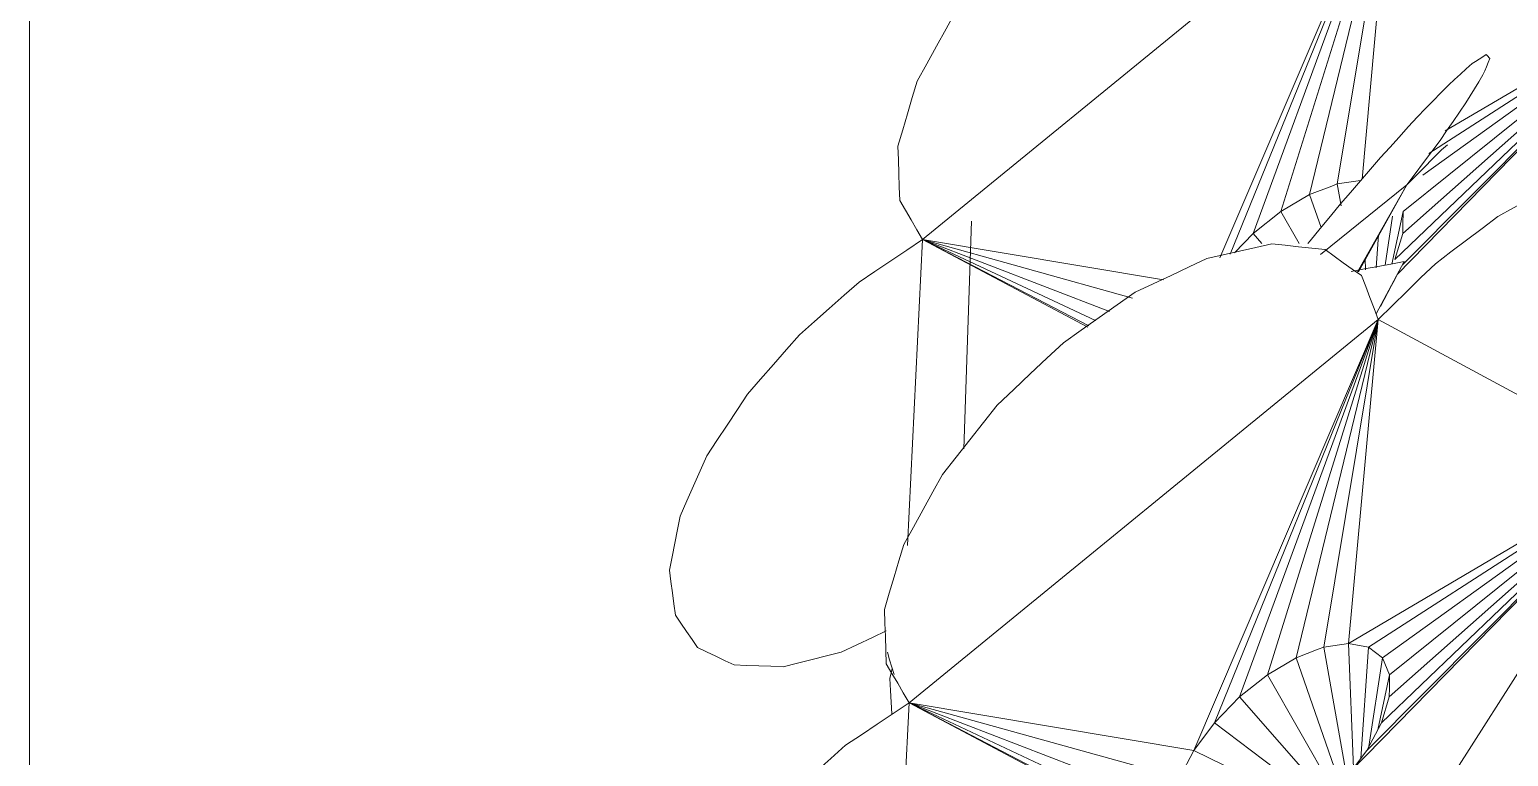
# Model space of a CAD drawing. Header units: metres. Extents: x 10.2 to 20.8, y -0.2 to 6.6.
# Drawn here: x 17.635 to 17.7481, y 1.5814 to 1.6369 of the extents above; entities that cross this region are included whole.
import ezdxf

# ---------------------------------------------------------------- set-up
doc = ezdxf.new("R2010")
doc.units = ezdxf.units.M
for name, color, linetype, lineweight in [('Importações nas famílias', 250, 'Continuous', 5), ('Pilares estruturais', 7, 'Continuous', 5), ('Vegetação', 7, 'Continuous', 5)]:
    doc.layers.add(name, color=color, linetype=linetype, lineweight=lineweight)

# ---------------------------------------------------------------- blocks, each defined once
blk = doc.blocks.new('Planta_pergolado_12200 - plantas pergolado_skp_Component_17-V512-Corte 3')
at = {"layer": 'Importações nas famílias'}
for p, q in [((17.70226, 1.58546), (17.73814, 1.61477)), ((17.73814, 1.61477), (17.72405, 1.58182)), ((17.72562, 1.58394), (17.73814, 1.61477)), ((17.72754, 1.58591), (17.73814, 1.61477)), ((17.73814, 1.61477), (17.72966, 1.5876)), ((17.73814, 1.61477), (17.73186, 1.5889)), ((17.73397, 1.58971), (17.73814, 1.61477)), ((17.73586, 1.58999), (17.73814, 1.61477)), ((17.75889, 1.60357), (17.73814, 1.61477)), ((17.75889, 1.60357), (17.73293, 1.57706)), ((17.75889, 1.60357), (17.73583, 1.56735)), ((17.73586, 1.58999), (17.75889, 1.60357)), ((17.75889, 1.60357), (17.73727, 1.58182)), ((17.75889, 1.60357), (17.73739, 1.58971)), ((17.75889, 1.60357), (17.73839, 1.58394)), ((17.75889, 1.60357), (17.73847, 1.5889)), ((17.75889, 1.60357), (17.73898, 1.58591)), ((17.75889, 1.60357), (17.73901, 1.5876)), ((17.73355, 1.58955), (17.73186, 1.5889)), ((17.73355, 1.58955), (17.73397, 1.58971)), ((17.73397, 1.58971), (17.73586, 1.58999)), ((17.73397, 1.58971), (17.73571, 1.5799)), ((17.73625, 1.58046), (17.73586, 1.58999)), ((17.73586, 1.58999), (17.73739, 1.58971)), ((17.73682, 1.58121), (17.73739, 1.58971)), ((17.73739, 1.58971), (17.73847, 1.5889)), ((17.73186, 1.5889), (17.72966, 1.5876)), ((17.73519, 1.57936), (17.73186, 1.5889)), ((17.73742, 1.58212), (17.73847, 1.5889)), ((17.73847, 1.5889), (17.73901, 1.5876)), ((17.72966, 1.5876), (17.72754, 1.58591)), ((17.73468, 1.57885), (17.72966, 1.5876)), ((17.73901, 1.5876), (17.7381, 1.58339)), ((17.73901, 1.5876), (17.73899, 1.58658)), ((17.72754, 1.58591), (17.72562, 1.58394)), ((17.73418, 1.57834), (17.72754, 1.58591)), ((17.73898, 1.58591), (17.73839, 1.58394)), ((17.73899, 1.58658), (17.73898, 1.58591)), ((17.70226, 1.58546), (17.70083, 1.55616)), ((17.72405, 1.58182), (17.70226, 1.58546)), ((17.72293, 1.57971), (17.70226, 1.58546)), ((17.72234, 1.57774), (17.70226, 1.58546)), ((17.72231, 1.57605), (17.70226, 1.58546)), ((17.72237, 1.575), (17.70226, 1.58546)), ((17.72371, 1.5741), (17.70226, 1.58546)), ((17.72562, 1.58394), (17.72405, 1.58182)), ((17.73369, 1.57784), (17.72562, 1.58394)), ((17.73839, 1.58394), (17.73727, 1.58182)), ((17.72293, 1.57971), (17.72405, 1.58182)), ((17.73321, 1.57734), (17.72405, 1.58182)), ((17.73727, 1.58182), (17.73625, 1.58045))]:
    blk.add_line(p, q, dxfattribs=at)
at = {"layer": 'Importações nas famílias', "flags": 128}
for points in [[(17.74728, 1.62263), (17.74849, 1.6233), (17.74971, 1.62397), (17.75092, 1.62464), (17.75214, 1.62531)], [(17.74251, 1.61903), (17.7437, 1.61993), (17.74489, 1.62083), (17.74609, 1.62173), (17.74728, 1.62263)], [(17.72503, 1.61944), (17.72628, 1.61972), (17.72752, 1.62), (17.72877, 1.62028), (17.73001, 1.62056)], [(17.73001, 1.62056), (17.73103, 1.62045), (17.73204, 1.62033), (17.73306, 1.62022), (17.73407, 1.62011)], [(17.73407, 1.62011), (17.73477, 1.61961), (17.73547, 1.61911), (17.73616, 1.61862), (17.73686, 1.61812)], [(17.71956, 1.61685), (17.72093, 1.61749), (17.7223, 1.61814), (17.72367, 1.61879), (17.72503, 1.61944)], [(17.73814, 1.61477), (17.73923, 1.61583), (17.74032, 1.6169), (17.74141, 1.61797), (17.74251, 1.61903)], [(17.73686, 1.61812), (17.73718, 1.61728), (17.7375, 1.61644), (17.73782, 1.6156), (17.73814, 1.61477)], [(17.71406, 1.61299), (17.71543, 1.61396), (17.71681, 1.61492), (17.71818, 1.61588), (17.71956, 1.61685)], [(17.70899, 1.60822), (17.71026, 1.60941), (17.71152, 1.61061), (17.71279, 1.6118), (17.71406, 1.61299)], [(17.70481, 1.60292), (17.70585, 1.60425), (17.7069, 1.60557), (17.70795, 1.60689), (17.70899, 1.60822)], [(17.70185, 1.59756), (17.70259, 1.5989), (17.70333, 1.60024), (17.70407, 1.60158), (17.70481, 1.60292)], [(17.70038, 1.59259), (17.70075, 1.59383), (17.70111, 1.59508), (17.70148, 1.59632), (17.70185, 1.59756)], [(17.70052, 1.58844), (17.70048, 1.58948), (17.70045, 1.59052), (17.70041, 1.59155), (17.70038, 1.59259)], [(17.70226, 1.58546), (17.70182, 1.58621), (17.70139, 1.58695), (17.70095, 1.5877), (17.70052, 1.58844)], [(17.69741, 1.58221), (17.69862, 1.58302), (17.69983, 1.58383), (17.70105, 1.58465), (17.70226, 1.58546)], [(17.69285, 1.57818), (17.69399, 1.57918), (17.69513, 1.58019), (17.69627, 1.5812), (17.69741, 1.58221)]]:
    blk.add_lwpolyline(points, dxfattribs=at)
blk = doc.blocks.new('Planta_pergolado_12200 - plantas pergolado_skp_Component_16-V513-Corte 3')
blk.add_blockref('Planta_pergolado_12200 - plantas pergolado_skp_Component_17-V512-Corte 3', (0, 0))
blk = doc.blocks.new('Planta_pergolado_12200 - plantas pergolado_skp_-V514-Corte 3')
blk.add_blockref('Planta_pergolado_12200 - plantas pergolado_skp_Component_16-V513-Corte 3', (0, 0))
blk = doc.blocks.new('Planta_pergolado_12200 - plantas pergolado_skp_-3067431-Corte 3')
blk.add_blockref('Planta_pergolado_12200 - plantas pergolado_skp_-V514-Corte 3', (0, 0))
blk = doc.blocks.new('Planta_pergolado_12200 - plantas pergolado_skp_-3067432-Corte 3')
blk.add_blockref('Planta_pergolado_12200 - plantas pergolado_skp_-3067431-Corte 3', (0, 0))
blk = doc.blocks.new('Planta_pergolado_12200 - plantas pergolado_skp_Component_12-V550-Corte 3')
at = {"layer": 'Importações nas famílias', "flags": 128}
blk.add_lwpolyline([(17.72053, 1.25348), (17.72036, 1.25404), (17.72019, 1.25461), (17.72002, 1.25518)], dxfattribs=at)
blk = doc.blocks.new('Planta_pergolado_12200 - plantas pergolado_skp_Component_12-V551-Corte 3')
at = {"layer": 'Importações nas famílias'}
blk.add_line((17.75954, 1.28505), (17.7574, 1.28105), dxfattribs=at)
at = {"layer": 'Importações nas famílias', "flags": 128}
for points in [[(17.7555, 1.2843), (17.75651, 1.28449), (17.75752, 1.28468), (17.75853, 1.28486), (17.75954, 1.28505)], [(17.75906, 1.28414), (17.75882, 1.28368), (17.75858, 1.28322)], [(17.75858, 1.28322), (17.7583, 1.28269), (17.75802, 1.28216), (17.75774, 1.28163)]]:
    blk.add_lwpolyline(points, dxfattribs=at)
blk = doc.blocks.new('Planta_pergolado_12200 - plantas pergolado_skp_Component_17-V655-Corte 3')
at = {"layer": 'Importações nas famílias'}
for p, q in [((17.74343, 1.62813), (17.74297, 1.62774)), ((17.73372, 1.61974), (17.74033, 1.62506)), ((17.73655, 1.6184), (17.74033, 1.62506)), ((17.73662, 1.61842), (17.74033, 1.62506))]:
    blk.add_line(p, q, dxfattribs=at)
at = {"layer": 'Importações nas famílias', "flags": 128}
for points in [[(17.74532, 1.63433), (17.74487, 1.63393), (17.74443, 1.63352), (17.74398, 1.63312), (17.74353, 1.63271)], [(17.7464, 1.63502), (17.74613, 1.63485), (17.74586, 1.63468), (17.74559, 1.6345), (17.74532, 1.63433)], [(17.74615, 1.63347), (17.74629, 1.63378), (17.74642, 1.63409), (17.74655, 1.63441), (17.74668, 1.63472)], [(17.74668, 1.63472), (17.74661, 1.6348), (17.74654, 1.63487), (17.74647, 1.63495), (17.7464, 1.63502)], [(17.74485, 1.63133), (17.74518, 1.63186), (17.7455, 1.6324), (17.74583, 1.63293), (17.74615, 1.63347)], [(17.74353, 1.63271), (17.74293, 1.6321), (17.74234, 1.63149), (17.74174, 1.63087), (17.74114, 1.63026)], [(17.74287, 1.62846), (17.74336, 1.62918), (17.74386, 1.6299), (17.74436, 1.63061), (17.74485, 1.63133)], [(17.74114, 1.63026), (17.74044, 1.62949), (17.73973, 1.62871), (17.73903, 1.62793), (17.73832, 1.62716)], [(17.74033, 1.62506), (17.74096, 1.62591), (17.7416, 1.62676), (17.74223, 1.62761), (17.74287, 1.62846)], [(17.74297, 1.62774), (17.74231, 1.62707), (17.74165, 1.6264), (17.74099, 1.62573), (17.74033, 1.62506)], [(17.73832, 1.62716), (17.73756, 1.62627), (17.73679, 1.62538), (17.73603, 1.62449), (17.73526, 1.6236)], [(17.73526, 1.6236), (17.73449, 1.62266), (17.73371, 1.62172), (17.73294, 1.62079), (17.73276, 1.62057)]]:
    blk.add_lwpolyline(points, dxfattribs=at)
blk = doc.blocks.new('Planta_pergolado_12200 - plantas pergolado_skp_Component_16-V656-Corte 3')
for name, p in [('Planta_pergolado_12200 - plantas pergolado_skp_Component_17-V655-Corte 3', (0, 0)), ('Planta_pergolado_12200 - plantas pergolado_skp_Component_12-V551-Corte 3', (-0.01942, 0.33414)), ('Planta_pergolado_12200 - plantas pergolado_skp_Component_12-V550-Corte 3', (-0.01942, 0.33414))]:
    blk.add_blockref(name, p)
blk = doc.blocks.new('Planta_pergolado_12200 - plantas pergolado_skp_-3067436-Corte 3')
at = {"layer": 'Importações nas famílias'}
blk.add_line((17.70644, 1.60488), (17.70704, 1.62229), dxfattribs=at)
blk.add_blockref('Planta_pergolado_12200 - plantas pergolado_skp_Component_16-V656-Corte 3', (0, 0))
blk = doc.blocks.new('Planta_pergolado_12200 - plantas pergolado_skp_Component_17-V965-Corte 3')
at = {"layer": 'Importações nas famílias'}
for p, q in [((17.70329, 1.62089), (17.73917, 1.65019)), ((17.73917, 1.65019), (17.72603, 1.61947)), ((17.72681, 1.61975), (17.73917, 1.65019)), ((17.72857, 1.62133), (17.73917, 1.65019)), ((17.73917, 1.65019), (17.73069, 1.62302)), ((17.73917, 1.65019), (17.73289, 1.62432)), ((17.735, 1.62513), (17.73917, 1.65019)), ((17.7369, 1.6255), (17.73917, 1.65019)), ((17.75992, 1.639), (17.73942, 1.61936)), ((17.75992, 1.639), (17.73958, 1.61822)), ((17.75992, 1.639), (17.73999, 1.61894)), ((17.75992, 1.639), (17.74001, 1.62133)), ((17.75992, 1.639), (17.74004, 1.62302)), ((17.75992, 1.639), (17.74155, 1.6258)), ((17.75992, 1.639), (17.74202, 1.62745)), ((17.74327, 1.62918), (17.75992, 1.639)), ((17.735, 1.62513), (17.73679, 1.6254)), ((17.73289, 1.62432), (17.73069, 1.62302)), ((17.73458, 1.62497), (17.73289, 1.62432)), ((17.73377, 1.62179), (17.73289, 1.62432)), ((17.73458, 1.62497), (17.735, 1.62513)), ((17.735, 1.62513), (17.7353, 1.62347)), ((17.73069, 1.62302), (17.72857, 1.62133)), ((17.7321, 1.62057), (17.73069, 1.62302)), ((17.74004, 1.62302), (17.73917, 1.61901)), ((17.74004, 1.62302), (17.74002, 1.62201)), ((17.73867, 1.61892), (17.73924, 1.62266)), ((17.74002, 1.62201), (17.74001, 1.62133)), ((17.70329, 1.62089), (17.70215, 1.59748)), ((17.72172, 1.61781), (17.70329, 1.62089)), ((17.71935, 1.61641), (17.70329, 1.62089)), ((17.7176, 1.61538), (17.70329, 1.62089)), ((17.71651, 1.61468), (17.70329, 1.62089)), ((17.71601, 1.61427), (17.70329, 1.62089)), ((17.71592, 1.61419), (17.70329, 1.62089)), ((17.72857, 1.62133), (17.72715, 1.61987)), ((17.72924, 1.62057), (17.72857, 1.62133)), ((17.73799, 1.61873), (17.73816, 1.62124)), ((17.74001, 1.62133), (17.73942, 1.61936)), ((17.73717, 1.61857), (17.73714, 1.61944)), ((17.70079, 1.58731), (17.70098, 1.58809))]:
    blk.add_line(p, q, dxfattribs=at)
at = {"layer": 'Importações nas famílias', "flags": 128}
for points in [[(17.70288, 1.63298), (17.70362, 1.63432), (17.70436, 1.63566), (17.7051, 1.637), (17.70584, 1.63835)], [(17.70141, 1.62802), (17.70178, 1.62926), (17.70215, 1.6305), (17.70251, 1.63174), (17.70288, 1.63298)], [(17.70155, 1.62386), (17.70151, 1.6249), (17.70148, 1.62594), (17.70144, 1.62698), (17.70141, 1.62802)], [(17.70329, 1.62089), (17.70285, 1.62163), (17.70242, 1.62238), (17.70198, 1.62312), (17.70155, 1.62386)], [(17.69844, 1.61763), (17.69965, 1.61844), (17.70086, 1.61926), (17.70208, 1.62007), (17.70329, 1.62089)], [(17.69388, 1.6136), (17.69502, 1.61461), (17.69616, 1.61562), (17.6973, 1.61662), (17.69844, 1.61763)], [(17.6899, 1.60907), (17.6909, 1.6102), (17.69189, 1.61133), (17.69288, 1.61247), (17.69388, 1.6136)], [(17.68679, 1.60434), (17.68757, 1.60552), (17.68835, 1.6067), (17.68913, 1.60788), (17.6899, 1.60907)], [(17.68476, 1.59974), (17.68527, 1.60089), (17.68578, 1.60204), (17.68629, 1.60319), (17.68679, 1.60434)], [(17.68394, 1.59559), (17.68414, 1.59663), (17.68435, 1.59767), (17.68455, 1.5987), (17.68476, 1.59974)], [(17.68439, 1.59216), (17.68428, 1.59302), (17.68416, 1.59387), (17.68405, 1.59473), (17.68394, 1.59559)], [(17.68608, 1.58969), (17.68566, 1.59031), (17.68523, 1.59092), (17.68481, 1.59154), (17.68439, 1.59216)], [(17.70051, 1.59095), (17.69946, 1.59045), (17.69826, 1.58989), (17.69706, 1.58933)], [(17.68889, 1.58835), (17.68819, 1.58868), (17.68748, 1.58902), (17.68678, 1.58935), (17.68608, 1.58969)], [(17.69706, 1.58933), (17.69595, 1.58905), (17.69485, 1.58877), (17.69374, 1.5885), (17.69264, 1.58822)], [(17.69264, 1.58822), (17.6917, 1.58825), (17.69076, 1.58828), (17.68983, 1.58831), (17.68889, 1.58835)], [(17.70093, 1.58462), (17.70089, 1.58552), (17.70084, 1.58641), (17.70079, 1.58731)]]:
    blk.add_lwpolyline(points, dxfattribs=at)
blk = doc.blocks.new('Planta_pergolado_12200 - plantas pergolado_skp_Component_16-V966-Corte 3')
blk.add_blockref('Planta_pergolado_12200 - plantas pergolado_skp_Component_17-V965-Corte 3', (0, 0))
blk = doc.blocks.new('Planta_pergolado_12200 - plantas pergolado_skp_-V996-Corte 3')
blk.add_blockref('Planta_pergolado_12200 - plantas pergolado_skp_Component_16-V966-Corte 3', (0, 0))
blk = doc.blocks.new('Planta_pergolado_12200 - plantas pergolado_skp_-3067442-Corte 3')
blk.add_blockref('Planta_pergolado_12200 - plantas pergolado_skp_-V996-Corte 3', (0, 0))
blk = doc.blocks.new('Planta_pergolado_12200 - plantas pergolado_skp_-3067443-Corte 3')
for name in ['Planta_pergolado_12200 - plantas pergolado_skp_-3067442-Corte 3', 'Planta_pergolado_12200 - plantas pergolado_skp_-3067436-Corte 3']:
    blk.add_blockref(name, (0, 0))
blk = doc.blocks.new('Planta_pergolado_12200 - Planta_pergolado_12200-3075656-Corte 3')
for name in ['Planta_pergolado_12200 - plantas pergolado_skp_-3067443-Corte 3', 'Planta_pergolado_12200 - plantas pergolado_skp_-3067432-Corte 3']:
    blk.add_blockref(name, (0, 0))

msp = doc.modelspace()

# ---------------------------------------------------------------- linework, layer by layer
at = {"layer": 'Pilares estruturais', "color": 250}
msp.add_line((17.635, 1.7291), (17.635, 1.44198), dxfattribs=at)

# ---------------------------------------------------------------- block references
at = {"layer": 'Vegetação', "color": 250}
msp.add_blockref('Planta_pergolado_12200 - Planta_pergolado_12200-3075656-Corte 3', (0, 0), dxfattribs=at)

doc.saveas('drawing.dxf')
